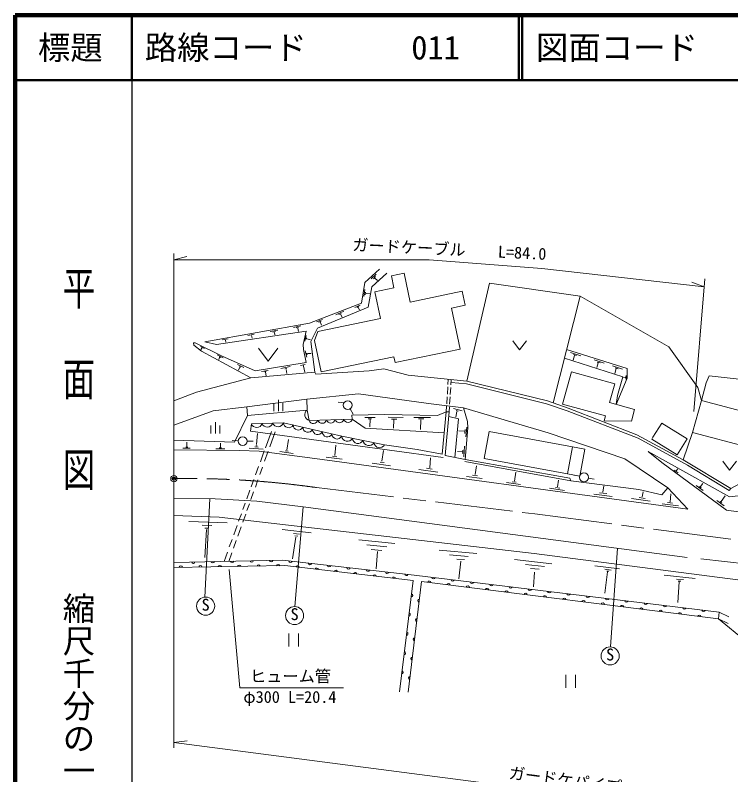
# Model space of a CAD drawing. Units: millimetres, scale not verified. Extents: x 40000 to 680000, y 20000 to 380000.
# Drawn here: x 40000 to 150451, y 262839 to 380000 of the extents above; entities that cross this region are included whole.
import ezdxf
from ezdxf.enums import TextEntityAlignment as Align

# ---------------------------------------------------------------- set-up
doc = ezdxf.new("R2010")
doc.units = ezdxf.units.MM
doc.header["$LTSCALE"] = 1000
doc.header["$PDMODE"] = 32
doc.header["$PDSIZE"] = 500
doc.linetypes.add('CHAIN', pattern=[18.5, 12, -1.5, 3.5, -1.5])
for name, color, linetype, lineweight in [('M-BGD', 7, 'Continuous', 13), ('M-BMK', 2, 'CHAIN', 13), ('M-BMK-SRVR', 3, 'Continuous', 13), ('M-STR-HTXT', 7, 'Continuous', 13), ('M-TTL', 2, 'Continuous', 140), ('M-TTL-BAND', 7, 'Continuous', 25), ('M-TTL-LINE', 7, 'Continuous', 50)]:
    doc.layers.add(name, color=color, linetype=linetype, lineweight=lineweight)
doc.layers.add('M-OTRS', color=6, linetype='Continuous')
doc.layers.add('M-TTL-TXT', color=7, linetype='Continuous')
doc.styles.add('@ＭＳ ゴシック', font='')
doc.styles.add('ＭＳ ゴシック', font='')
doc.styles.get('@ＭＳ ゴシック').set_extended_font_data('@MS Gothic')
doc.styles.get('ＭＳ ゴシック').set_extended_font_data('MS Gothic')

msp = doc.modelspace()

# ---------------------------------------------------------------- linework, layer by layer
at = {"layer": 'M-BGD'}
for p, q in [((93968, 338760), (96243, 340817)), ((94964, 339314), (95718, 340034)), ((97380, 340194), (95043, 338106)), ((100039, 340220), (98070, 339808)), ((98070, 339808), (98463, 337928)), ((100971, 335763), (100039, 340220)), ((93470, 335582), (93968, 338760)), ((95303, 339362), (95635, 339681)), ((95524, 339445), (95898, 339057)), ((113182, 338643), (109733, 323568)), ((113182, 338643), (127175, 336667)), ((93812, 336606), (93987, 337700)), ((95043, 338106), (94498, 334959)), ((98463, 337928), (95521, 337312)), ((108981, 337439), (100971, 335763)), ((109435, 335269), (108981, 337439)), ((94024, 336883), (94080, 337294)), ((94153, 337068), (94730, 336999)), ((95521, 337312), (96375, 333232)), ((123012, 320206), (127175, 336667)), ((127175, 336667), (140885, 328830)), ((85400, 332513), (93470, 335582)), ((92439, 334927), (93251, 335278)), ((107360, 334835), (109435, 335269)), ((94498, 334959), (86641, 331750)), ((89466, 333805), (90699, 334332)), ((89974, 333838), (90302, 333995)), ((92781, 334918), (93048, 335056)), ((92933, 334922), (93145, 334562)), ((108683, 328511), (107360, 334835)), ((86489, 332702), (87445, 333062)), ((96375, 333232), (86711, 331210)), ((86835, 332665), (87218, 332831)), ((90205, 333865), (90445, 333436)), ((69286, 329639), (85400, 332513)), ((82967, 331853), (84098, 332084)), ((83369, 331761), (83733, 331834)), ((83600, 331724), (83738, 331202)), ((86641, 331750), (85634, 329673)), ((87066, 332698), (87288, 332185)), ((71069, 329210), (84913, 331277)), ((75882, 330579), (76888, 330782)), ((76459, 330579), (76556, 330200)), ((79371, 331230), (80539, 331437)), ((79791, 331119), (80179, 331211)), ((80013, 331082), (80092, 330685)), ((84913, 331277), (84425, 329231)), ((84695, 329720), (84926, 330610)), ((86218, 329818), (86711, 331210)), ((67779, 329491), (67530, 329459)), ((67530, 329459), (67582, 329117)), ((71851, 327445), (67779, 329491)), ((71069, 329210), (69286, 329639)), ((71963, 329923), (72882, 330094)), ((72443, 329877), (72521, 329591)), ((84425, 329231), (84488, 328452)), ((84902, 330010), (84958, 330232)), ((85018, 330084), (85562, 329904)), ((85634, 329673), (86223, 324936)), ((87233, 324969), (86218, 329818)), ((116802, 329792), (117852, 328392)), ((117852, 328392), (118902, 329792)), ((67582, 329117), (68745, 328161)), ((68596, 328919), (69230, 328599)), ((68839, 328700), (68673, 328424)), ((68745, 328161), (76368, 324069)), ((77555, 328624), (79055, 326624)), ((79055, 326624), (80555, 328624)), ((84488, 328452), (84903, 326427)), ((84988, 327255), (84743, 328215)), ((98650, 326411), (108683, 328511)), ((125100, 328462), (134446, 325509)), ((140885, 328830), (145385, 322585)), ((71162, 327605), (72088, 327159)), ((71556, 327199), (71427, 326919)), ((71464, 327313), (71716, 327186)), ((77041, 325129), (71851, 327445)), ((85043, 327611), (84979, 327888)), ((85122, 327795), (85662, 327828)), ((87233, 324969), (98460, 327319)), ((98650, 326411), (98460, 327319)), ((133765, 324205), (124760, 327116)), ((125725, 327965), (127297, 327455)), ((126340, 327529), (126117, 326788)), ((126170, 327656), (126636, 327508)), ((74331, 326106), (75299, 325665)), ((74686, 325719), (74454, 325269)), ((74602, 325823), (74825, 325721)), ((84903, 326427), (77041, 325129)), ((80978, 325515), (82440, 325823)), ((84054, 325987), (84771, 326132)), ((84423, 325895), (84553, 325923)), ((84500, 325843), (84682, 324963)), ((129355, 326818), (130927, 326308)), ((129970, 326383), (129747, 325641)), ((129800, 326509), (130266, 326361)), ((132165, 325930), (133737, 325421)), ((86223, 324936), (76368, 324069)), ((78000, 325051), (79043, 325220)), ((78470, 324974), (78735, 325035)), ((78627, 324952), (78717, 324392)), ((81640, 325460), (81942, 325528)), ((81803, 325377), (81951, 324755)), ((86223, 324936), (86394, 324651)), ((86394, 324651), (94651, 325160)), ((94651, 325160), (96907, 325458)), ((96907, 325458), (100641, 324494)), ((125850, 325002), (124469, 320031)), ((125850, 325002), (132539, 323144)), ((132779, 325495), (132557, 324754)), ((132609, 325622), (133076, 325473)), ((134446, 325509), (134459, 324036)), ((76368, 324069), (67996, 321838)), ((100641, 324494), (109733, 323568)), ((106797, 323040), (106850, 323862)), ((107298, 323816), (107245, 322998)), ((107269, 323367), (109656, 323124)), ((109733, 323568), (122147, 320501)), ((134459, 324036), (132766, 319968)), ((132973, 321318), (133765, 324205)), ((134178, 324139), (133853, 324153)), ((134209, 324217), (134205, 324024)), ((134316, 324436), (134287, 323801)), ((146656, 323311), (147110, 324354)), ((147110, 324354), (171107, 321836)), ((106701, 321558), (106773, 322660)), ((107219, 322589), (107147, 321479)), ((109656, 323124), (122020, 320069)), ((132539, 323144), (131739, 320266)), ((145385, 322585), (145944, 320552)), ((145944, 320552), (146656, 323311)), ((67996, 321838), (64505, 320499)), ((85007, 320780), (93008, 321581)), ((93008, 321581), (103803, 320105)), ((106603, 320039), (106674, 321138)), ((107123, 321112), (107051, 319994)), ((132766, 319968), (132973, 321318)), ((85007, 320780), (75755, 319611)), ((79930, 318947), (79930, 320172)), ((80630, 318947), (80630, 320697)), ((81330, 318947), (81330, 320172)), ((85059, 319097), (85007, 320780)), ((89852, 320305), (90763, 320235)), ((103803, 320105), (109192, 319463)), ((122020, 320069), (125216, 318978)), ((122147, 320501), (125370, 319401)), ((124469, 320031), (131107, 318187)), ((131736, 320254), (135591, 319183)), ((144517, 315615), (145944, 320552)), ((145944, 320552), (165471, 315416)), ((64505, 316773), (70548, 318974)), ((70548, 318974), (75755, 319611)), ((75755, 319611), (75865, 318253)), ((75865, 318253), (85059, 319097)), ((85382, 317484), (85059, 319097)), ((91692, 319270), (92150, 318462)), ((106525, 318833), (105180, 318277)), ((106525, 318833), (105902, 312292)), ((106371, 312064), (106974, 318803)), ((106525, 318833), (106580, 319680)), ((106525, 318833), (106974, 318803)), ((107026, 319600), (106974, 318803)), ((107626, 319342), (108983, 318982)), ((108166, 318862), (108005, 317980)), ((108060, 319014), (108346, 318936)), ((122241, 315570), (109192, 319463)), ((109192, 319463), (109818, 317309)), ((125216, 318978), (136139, 314748)), ((125370, 319401), (135957, 315301)), ((135591, 319183), (135098, 317408)), ((73835, 314134), (75865, 318253)), ((92024, 317705), (85382, 317484)), ((96985, 318417), (91978, 318314)), ((91978, 318314), (92024, 317705)), ((92024, 317705), (94010, 316279)), ((93967, 317961), (95564, 317961)), ((94474, 317758), (95001, 317758)), ((94765, 317711), (94747, 316502)), ((105180, 318277), (96985, 318417)), ((97555, 318012), (99858, 317957)), ((98067, 317698), (98912, 317689)), ((98432, 317601), (98404, 316295)), ((101542, 317970), (104111, 317928)), ((102234, 317727), (103051, 317721)), ((102629, 317575), (102567, 316121)), ((108411, 317754), (106909, 318079)), ((107879, 311776), (108411, 317754)), ((131107, 318187), (130894, 317419)), ((70207, 315486), (70207, 316711)), ((70907, 315486), (70907, 317236)), ((71607, 315486), (71607, 316711)), ((76450, 316975), (76315, 315849)), ((81391, 317142), (76450, 316975)), ((90393, 315052), (81391, 317142)), ((109867, 316367), (109471, 311471)), ((109691, 316453), (109558, 314958)), ((109818, 317309), (109867, 316367)), ((135098, 317408), (130894, 317419)), ((138419, 314915), (139798, 317061)), ((139798, 317061), (143709, 314656)), ((76315, 315849), (97776, 312909)), ((77238, 313768), (77384, 315462)), ((78627, 313291), (79544, 315806)), ((79292, 313417), (80123, 315733)), ((94010, 316279), (106217, 315601)), ((109329, 315838), (108468, 315910)), ((109447, 316104), (109394, 315462)), ((113139, 315782), (112374, 311626)), ((113139, 315782), (126018, 313408)), ((122241, 315570), (134094, 311586)), ((135957, 315301), (143114, 311433)), ((144517, 315615), (143114, 311433)), ((159282, 311780), (144517, 315615)), ((64505, 314430), (73835, 314134)), ((66503, 313421), (66517, 314159)), ((73511, 314388), (74425, 314357)), ((75788, 314308), (76716, 314276)), ((81912, 312893), (82168, 314547)), ((97007, 313723), (90393, 315052)), ((136139, 314748), (143783, 310616)), ((138274, 314584), (138419, 314915)), ((138274, 314584), (142185, 312178)), ((142185, 312178), (143709, 314656)), ((64505, 312953), (74618, 312837)), ((65880, 313227), (67006, 313208)), ((66342, 313365), (66660, 313361)), ((70953, 313107), (72333, 313097)), ((71484, 313264), (71853, 313254)), ((71668, 313342), (71673, 313974)), ((74618, 312837), (77674, 312742)), ((76118, 313202), (78266, 313051)), ((76976, 313402), (77481, 313362)), ((77152, 313593), (77342, 313581)), ((81676, 312823), (82147, 312768)), ((89313, 312103), (89479, 313675)), ((96603, 311204), (96866, 312838)), ((97007, 313723), (102055, 313015)), ((97776, 312909), (106035, 311775)), ((105902, 312292), (102055, 313015)), ((109115, 312936), (109072, 312365)), ((109335, 313551), (109226, 311892)), ((126018, 313408), (125253, 309252)), ((126018, 313408), (127938, 313055)), ((127938, 313055), (127173, 308899)), ((77674, 312742), (86243, 311601)), ((77840, 311130), (78446, 312795)), ((78493, 311191), (79052, 312749)), ((80832, 312699), (82895, 312422)), ((87984, 311840), (90449, 311501)), ((88960, 312006), (89632, 311895)), ((103984, 310211), (104119, 311737)), ((109471, 311471), (106371, 312064)), ((109007, 312658), (108244, 312698)), ((150228, 305710), (137679, 312718)), ((137679, 312718), (139813, 310984)), ((150446, 306976), (159282, 311780)), ((86243, 311601), (143823, 303807)), ((95107, 310893), (97939, 310484)), ((96319, 311066), (96935, 310990)), ((109401, 311143), (125752, 308202)), ((109471, 311471), (125598, 308574)), ((111004, 309183), (111212, 310481)), ((112374, 311626), (125253, 309252)), ((140753, 307096), (134094, 311586)), ((139813, 310984), (149780, 303676)), ((143114, 311433), (150446, 306976)), ((143783, 310616), (150209, 306710)), ((149213, 311227), (150263, 309827)), ((150263, 309827), (151313, 311227)), ((77093, 309083), (77569, 310388)), ((77757, 309140), (78170, 310290)), ((102280, 309930), (105251, 309504)), ((103475, 310117), (104347, 310003)), ((117067, 308119), (117249, 309518)), ((141695, 309829), (142300, 309418)), ((142028, 309728), (142268, 310055)), ((76431, 307265), (76843, 308397)), ((77065, 307213), (77473, 308348)), ((109633, 308829), (112074, 308518)), ((110589, 309047), (111368, 308944)), ((123716, 307240), (123854, 308258)), ((125253, 309252), (127173, 308899)), ((125752, 308202), (125598, 308574)), ((125752, 308202), (136271, 306830)), ((126227, 309051), (127124, 308877)), ((128463, 308617), (129375, 308440)), ((115830, 307911), (117990, 307639)), ((116684, 308041), (117302, 307971)), ((122456, 307032), (124796, 306714)), ((123377, 307164), (124041, 307074)), ((130723, 306420), (130840, 307430)), ((140753, 307096), (139827, 306030)), ((143823, 303807), (140753, 307096)), ((145119, 307479), (146186, 306675)), ((145599, 307312), (145886, 307109)), ((145770, 307308), (146107, 307751)), ((150209, 306710), (150446, 306976)), ((75745, 305382), (76241, 306744)), ((76372, 305283), (76800, 306473)), ((129299, 306109), (132119, 305747)), ((130164, 306337), (131341, 306204)), ((136271, 306830), (139827, 306030)), ((136783, 305721), (136916, 306499)), ((141083, 304914), (141208, 306175)), ((148984, 305006), (149602, 305878)), ((151567, 305862), (150228, 305710)), ((70843, 305402), (64504, 305472)), ((69288, 290249), (70049, 305411)), ((77292, 305043), (70843, 305402)), ((75147, 303742), (75506, 304727)), ((75770, 303603), (76148, 304656)), ((84428, 304166), (77292, 305043)), ((135097, 305452), (138028, 305026)), ((136307, 305609), (137222, 305464)), ((139837, 304650), (142399, 304307)), ((140680, 304826), (141431, 304715)), ((148305, 305135), (149399, 304332)), ((148785, 305015), (149090, 304821)), ((83154, 288795), (84428, 304166)), ((143712, 296366), (84428, 304166)), ((149780, 303676), (179568, 299521)), ((64504, 302841), (71507, 302602)), ((71507, 302602), (120094, 296972)), ((74491, 301943), (74917, 303111)), ((75115, 301780), (75576, 303063)), ((66809, 301909), (72708, 301691)), ((68834, 301338), (70340, 301286)), ((73731, 299857), (74250, 301281)), ((69519, 300653), (69249, 296363)), ((69270, 300881), (69831, 300860)), ((74349, 299645), (74858, 301065)), ((81185, 300649), (85706, 300171)), ((82951, 300039), (83899, 299963)), ((73052, 297994), (73468, 299137)), ((73681, 297783), (74116, 298996)), ((83318, 299485), (82824, 296166)), ((83152, 299679), (83629, 299645)), ((93043, 299066), (98596, 298519)), ((94283, 298332), (97357, 298013)), ((94933, 297591), (96588, 297425)), ((131881, 282574), (132985, 297777)), ((72231, 295743), (72760, 297193)), ((72954, 295758), (73420, 297056)), ((95930, 297286), (95701, 294606)), ((105461, 297499), (111236, 296959)), ((107050, 296762), (109896, 296533)), ((120094, 296972), (153358, 292678)), ((108151, 296087), (109325, 296035)), ((108795, 295806), (108473, 293075)), ((117070, 296065), (122813, 295400)), ((118752, 295275), (121681, 294985)), ((145827, 296163), (178874, 292369)), ((119510, 294652), (120850, 294569)), ((129483, 295089), (133295, 294590)), ((131002, 294539), (131985, 294424)), ((131440, 294128), (131008, 290856)), ((131293, 294262), (131648, 294225)), ((101572, 293617), (148667, 287928)), ((120175, 294071), (119978, 291817)), ((140158, 293650), (144945, 293130)), ((142059, 293032), (143130, 292940)), ((99303, 275641), (101440, 292794)), ((102699, 292673), (100666, 275569)), ((148561, 286888), (102699, 292673)), ((142489, 292584), (142253, 289430)), ((142318, 292728), (142729, 292691)), ((148667, 287928), (148561, 286888)), ((148667, 287928), (150158, 287225)), ((148561, 286888), (152823, 283415)), ((148561, 286888), (150053, 286186)), ((82220, 284641), (82220, 282641)), ((83720, 282641), (83720, 284641)), ((124972, 278253), (124972, 276253)), ((126472, 276253), (126472, 278253))]:
    msp.add_line(p, q, dxfattribs=at)
for points in [[(64504, 295590), (81277, 295922), (101572, 293617)], [(101440, 292794), (81616, 295100), (64504, 294837)]]:
    msp.add_lwpolyline(points, dxfattribs=at)
for centre, radius in [((91325, 319846), 683), ((75105, 314296), 683), ((127787, 308712), 683), ((69393, 288855), 1398), ((83125, 287397), 1398), ((131826, 281177), 1398)]:
    msp.add_circle(centre, radius, dxfattribs=at)
for centre, radius, start, end in [((85638, 318375), 926, 128.74267, 253.92251), ((86040, 317698), 692, 197.99407, 345.81181), ((87368, 317742), 692, 197.99407, 345.81181), ((88697, 317786), 692, 197.99407, 345.81181), ((90025, 317830), 692, 197.99407, 345.81181), ((91354, 317875), 692, 197.99407, 345.81181), ((77265, 317268), 866, 199.81097, 344.05564), ((78912, 317324), 866, 199.81097, 344.05564), ((80559, 317379), 866, 199.81097, 344.05564), ((82185, 317157), 794, 181.07932, 332.77642), ((83686, 316808), 794, 181.07932, 332.77642), ((85186, 316460), 794, 181.07932, 332.77642), ((86686, 316112), 794, 181.07932, 332.77642), ((88186, 315763), 794, 181.07932, 332.77642), ((89686, 315415), 794, 181.07932, 332.77642), ((91277, 315172), 893, 187.77456, 329.5014), ((92931, 314840), 893, 187.77456, 329.5014), ((94584, 314508), 893, 187.77456, 329.5014), ((96238, 314176), 893, 187.77456, 329.5014), ((67502, 295706), 256, 193.81551, 348.45474), ((70501, 295765), 256, 193.81551, 348.45474), ((73501, 295825), 256, 193.81551, 348.45474), ((76500, 295884), 256, 193.81551, 348.45474), ((79500, 295944), 256, 193.81551, 348.45474), ((80575, 295027), 256, 13.55832, 168.19756), ((82499, 295840), 256, 186.20015, 340.83938), ((85480, 295502), 256, 186.20015, 340.83938), ((65576, 294798), 256, 13.55832, 168.19756), ((68576, 294844), 256, 13.55832, 168.19756), ((71576, 294890), 256, 13.55832, 168.19756), ((74575, 294936), 256, 13.55832, 168.19756), ((77575, 294982), 256, 13.55832, 168.19756), ((83554, 294818), 256, 6.04632, 160.68555), ((86534, 294471), 256, 6.04632, 160.68555), ((88461, 295163), 256, 186.20015, 340.83938), ((89514, 294125), 256, 6.04632, 160.68555), ((91441, 294824), 256, 186.20015, 340.83938), ((94422, 294486), 256, 186.20015, 340.83938), ((97403, 294147), 256, 186.20015, 340.83938), ((92494, 293778), 256, 6.04632, 160.68555), ((95474, 293431), 256, 6.04632, 160.68555), ((98454, 293085), 256, 6.04632, 160.68555), ((100384, 293809), 256, 186.20015, 340.83938), ((104557, 293313), 256, 185.79167, 340.43091), ((107536, 292953), 256, 185.79167, 340.43091), ((103908, 292464), 256, 5.49033, 160.12956), ((106885, 292089), 256, 5.49033, 160.12956), ((109861, 291713), 256, 5.49033, 160.12956), ((110514, 292594), 256, 185.79167, 340.43091), ((113492, 292234), 256, 185.79167, 340.43091), ((116471, 291874), 256, 185.79167, 340.43091), ((101101, 290533), 256, 275.57885, 70.21808), ((112837, 291338), 256, 5.49033, 160.12956), ((115814, 290962), 256, 5.49033, 160.12956), ((118790, 290587), 256, 5.49033, 160.12956), ((119449, 291514), 256, 185.79167, 340.43091), ((122427, 291154), 256, 185.79167, 340.43091), ((125406, 290794), 256, 185.79167, 340.43091), ((102401, 289688), 256, 95.90085, 250.54009), ((121767, 290211), 256, 5.49033, 160.12956), ((124743, 289836), 256, 5.49033, 160.12956), ((127719, 289460), 256, 5.49033, 160.12956), ((128384, 290435), 256, 185.79167, 340.43091), ((131363, 290075), 256, 185.79167, 340.43091), ((134341, 289715), 256, 185.79167, 340.43091), ((130696, 289085), 256, 5.49033, 160.12956), ((133672, 288709), 256, 5.49033, 160.12956), ((136649, 288334), 256, 5.49033, 160.12956), ((137319, 289355), 256, 185.79167, 340.43091), ((140298, 288995), 256, 185.79167, 340.43091), ((143276, 288635), 256, 185.79167, 340.43091), ((146254, 288276), 256, 185.79167, 340.43091), ((100731, 287556), 256, 275.57885, 70.21808), ((139625, 287958), 256, 5.49033, 160.12956), ((142601, 287583), 256, 5.49033, 160.12956), ((145578, 287207), 256, 5.49033, 160.12956), ((102047, 286709), 256, 95.90085, 250.54009), ((100360, 284579), 256, 275.57885, 70.21808), ((101692, 283730), 256, 95.90085, 250.54009), ((99989, 281602), 256, 275.57885, 70.21808), ((101338, 280751), 256, 95.90085, 250.54009), ((99618, 278625), 256, 275.57885, 70.21808), ((100984, 277772), 256, 95.90085, 250.54009)]:
    msp.add_arc(centre, radius, start, end, dxfattribs=at)
at = {"layer": 'M-BMK'}
for p, q in [((86499, 307144), (120188, 303089)), ((120188, 303089), (163565, 297471))]:
    msp.add_line(p, q, dxfattribs=at)
msp.add_arc((66787, 168030), 140504, 81.93539, 90.93096, dxfattribs=at)
at = {"layer": 'M-BMK-SRVR'}
for p, q in [((64505, 308515), (64506, 333717)), ((64503, 281377), (64505, 308515))]:
    msp.add_line(p, q, dxfattribs=at)
msp.add_circle((64505, 308515), 500, dxfattribs=at)
msp.add_point((64505, 308515), dxfattribs=at)
at = {"layer": 'M-OTRS'}
msp.add_point((64505, 308515), dxfattribs=at)
at = {"layer": 'M-STR-HTXT'}
for p, q in [((64507, 343253), (64506, 333717)), ((64507, 342262), (66507, 342762)), ((64507, 342262), (103915, 342262)), ((103915, 342262), (121266, 340948)), ((121266, 340948), (146362, 338094)), ((146362, 338094), (144431, 338817)), ((146464, 339324), (144761, 318865)), ((74661, 276255), (73029, 294501)), ((64503, 267001), (64504, 281377)), ((74661, 276255), (90661, 276255)), ((64503, 267835), (66550, 268073)), ((64503, 267835), (203612, 249759))]:
    msp.add_line(p, q, dxfattribs=at)
at = {"layer": 'M-TTL'}
for p, q in [((40000, 380000), (40000, 20000)), ((680000, 380000), (40000, 380000))]:
    msp.add_line(p, q, dxfattribs=at)
at = {"layer": 'M-TTL-BAND'}
msp.add_line((58000, 370000), (58000, 20000), dxfattribs=at)
at = {"layer": 'M-TTL-LINE'}
for p, q in [((58000, 380000), (58000, 370000)), ((117750, 380000), (117750, 370000)), ((118250, 380000), (118250, 370000)), ((40000, 370000), (680000, 370000))]:
    msp.add_line(p, q, dxfattribs=at)

# ---------------------------------------------------------------- texts
at = {"layer": 'M-BGD', "style": 'ＭＳ ゴシック'}
for p in [(68768, 287605), (82500, 286147), (131201, 279927)]:
    msp.add_text('S', height=1833, dxfattribs=at).set_placement(p, align=Align.BOTTOM_LEFT)
at = {"layer": 'M-STR-HTXT', "style": 'ＭＳ ゴシック'}
for s, rotation, p in [('ガードケーブル\u3000\u3000L=84.0', 357.185, (91964, 343173)), ('ガードケパイプ\u3000\u3000L=147.0', 352.596, (116027, 261738))]:
    msp.add_text(s, height=1833, rotation=rotation, dxfattribs=at).set_placement(p, align=Align.BOTTOM_LEFT)
for s, p in [('ヒューム管', (76245, 276585)), ('φ300 L=20.4', (75215, 273383))]:
    msp.add_text(s, height=1833, dxfattribs=at).set_placement(p, align=Align.BOTTOM_LEFT)
at = {"layer": 'M-TTL-BAND', "style": '@ＭＳ ゴシック', "width": 1.4}
msp.add_text('平  面  図', height=3666, rotation=270, dxfattribs=at).set_placement((49777, 306475), align=Align.MIDDLE_RIGHT)
at = {"layer": 'M-TTL-BAND', "style": '@ＭＳ ゴシック'}
msp.add_text('縮尺千分の一', height=3666, rotation=270, dxfattribs=at).set_placement((49777, 261030), align=Align.MIDDLE_RIGHT)
at = {"layer": 'M-TTL-TXT', "style": 'ＭＳ ゴシック'}
msp.add_text('標題', height=3666, dxfattribs=at).set_placement((48500, 375000), align=Align.MIDDLE_CENTER)
for s, p in [('路線コード', (60000, 375000)), ('011', (101142, 375000)), ('図面コード', (120380, 375000))]:
    msp.add_text(s, height=3666, dxfattribs=at).set_placement(p, align=Align.MIDDLE_LEFT)

doc.saveas('drawing.dxf')
